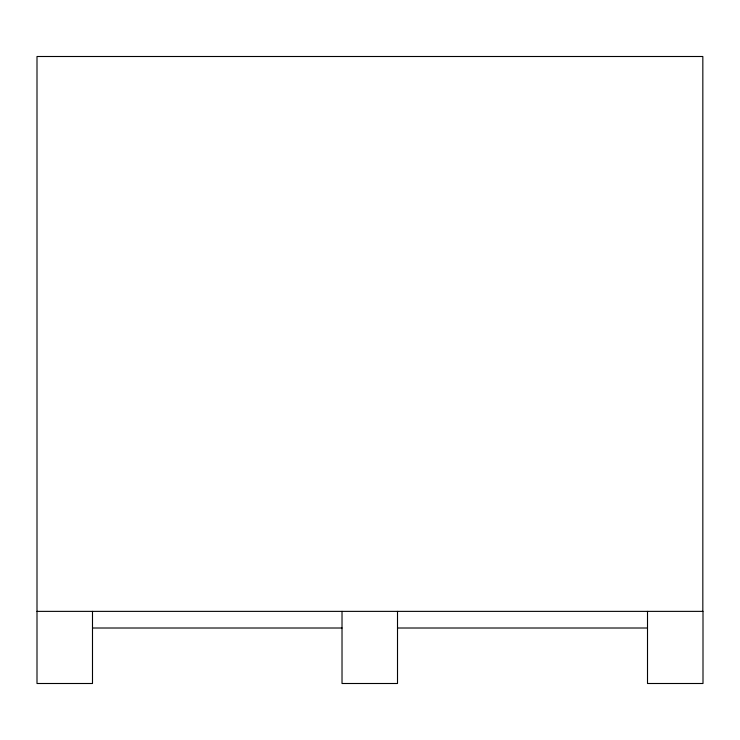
<?xml version="1.0" encoding="UTF-8"?>
<svg xmlns="http://www.w3.org/2000/svg" width="740" height="740" viewBox="0 0 740 740"><rect width="100%" height="100%" fill="white"/><g stroke="black" fill="none" stroke-linecap="round" stroke-linejoin="round"><path stroke-width="1.11" d="M37 611.37L703 611.37L703 683.501L647.509 683.501L647.509 611.37M92.491 628.01L342.019 628.01M397.51 628.01L647.509 628.01M702.834 611.37L702.834 56.499L37 56.499L37 683.501L92.491 683.501L92.491 611.37M397.51 611.37L397.51 683.501L342.019 683.501L342.019 611.37"/></g></svg>
